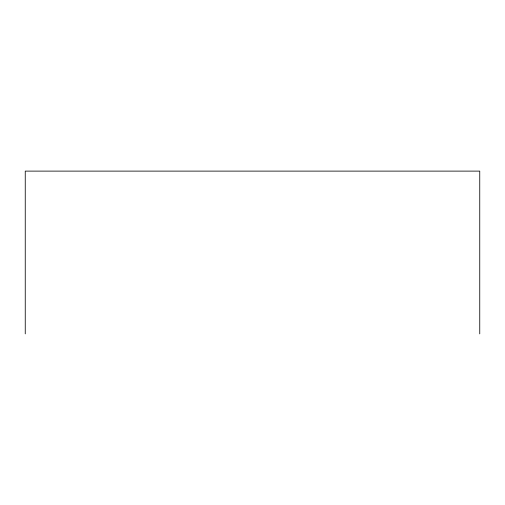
<?xml version="1.0" encoding="UTF-8"?>
<svg xmlns="http://www.w3.org/2000/svg" width="505" height="505" viewBox="0 0 505 505"><rect width="100%" height="100%" fill="white"/><g stroke="black" fill="none" stroke-linecap="round" stroke-linejoin="round"><path stroke-width="0.76" d="M479.75 333.887L479.75 171.113L25.25 171.113L25.25 333.887"/></g></svg>
